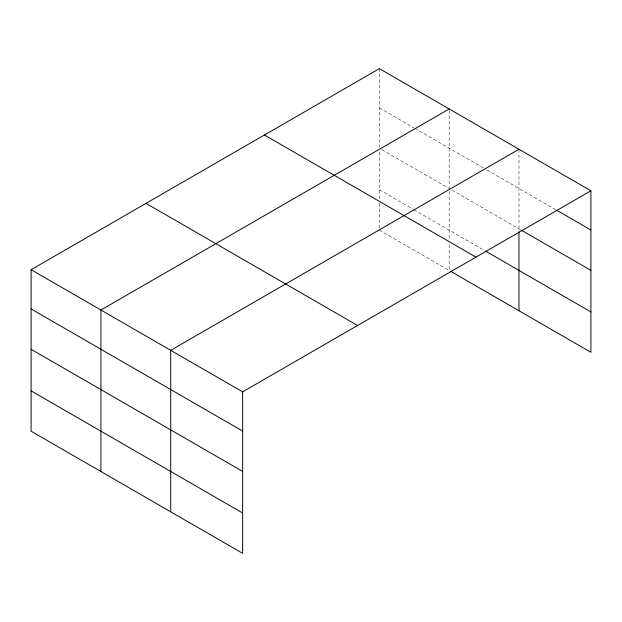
<?xml version="1.0" encoding="UTF-8"?>
<svg xmlns="http://www.w3.org/2000/svg" width="622" height="622" viewBox="0 0 622 622"><rect width="100%" height="100%" fill="white"/><g stroke="black" fill="none" stroke-linecap="round" stroke-linejoin="round"><path stroke-width="0.47" stroke-dasharray="3.11 2.33" d="M379.358 107.878L413.84 127.79M414.68 128.272L483.652 168.088M487.018 170.031L555.773 209.731M381.877 149.684L448.322 188.046M520.645 229.798L449.17 188.528L449.17 108.959M379.358 189.796L413 209.225M413.84 209.707L484.491 250.495M379.358 230.148L449.17 270.453L449.17 243.552M518.973 149.264L518.973 230.77M449.17 191.428L449.17 239.711M379.358 68.653L379.358 147.266M379.358 152.095L379.358 199.405M379.358 203.246L379.358 228.227"/><path stroke-width="0.93" d="M590.9 190.783L379.358 68.653L31.1 269.715L31.1 431.217L242.642 553.347L242.642 391.852L590.9 190.783L590.9 352.285L450.849 271.425M449.17 108.959L100.912 310.02L100.912 471.515M518.973 149.264L170.716 350.326L170.716 511.82M556.612 210.213L590.9 230.008M521.485 230.28L590.9 270.36M485.331 250.985L590.9 311.933M264.436 135.005L475.978 257.135M146.022 203.371L357.564 325.5M31.1 269.715L242.642 391.852M31.1 308.94L242.642 431.077M31.1 349.292L242.642 471.422M31.1 390.865L242.642 512.994M518.973 231.734L518.973 310.759"/></g></svg>
